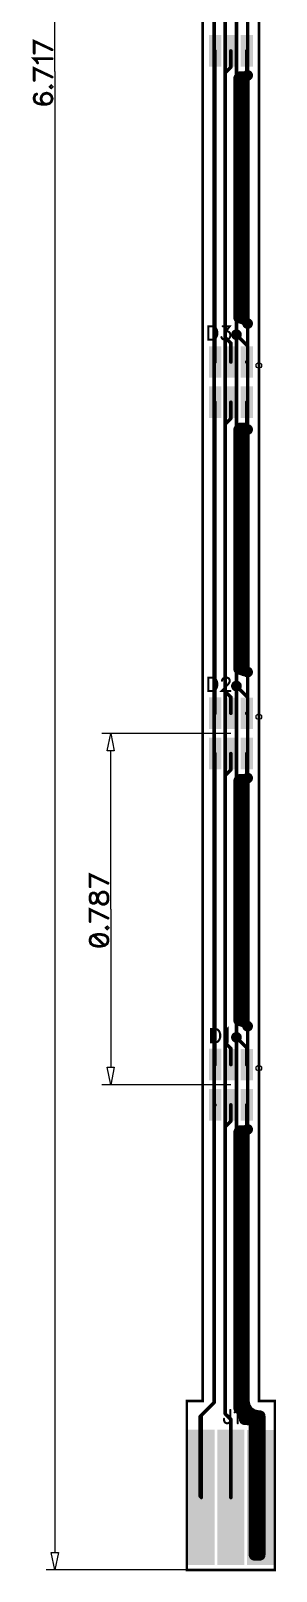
# Model space of a CAD drawing. Extents: x -0.35 to 0.35, y 0 to 6.85.
# Drawn here: x -0.349 to 0.2, y -0.003 to 3.45 of the extents above; entities that cross this region are included whole.
import ezdxf

# ---------------------------------------------------------------- set-up
doc = ezdxf.new("R2010")
doc.units = 0
for name, color, linetype in [('Board_Outline', 13, 'CONTINUOUS'), ('Bottom', 6, 'CONTINUOUS'), ('Bottom_Mask', 10, 'CONTINUOUS'), ('Bottom_Paste', 9, 'CONTINUOUS'), ('Drill_Bottom', 8, 'CONTINUOUS'), ('Drill_Top', 7, 'CONTINUOUS'), ('Top', 5, 'CONTINUOUS'), ('Top_Dimension', 14, 'CONTINUOUS'), ('Top_Mask', 3, 'CONTINUOUS'), ('Top_Paste', 4, 'CONTINUOUS'), ('Top_Silk', 2, 'CONTINUOUS')]:
    doc.layers.add(name, color=color, linetype=linetype)

msp = doc.modelspace()

# ---------------------------------------------------------------- linework, layer by layer
at = {"layer": 'Board_Outline', "linetype": 'CONTINUOUS', "const_width": 0.0055}
msp.add_lwpolyline([(0, 0), (0, 0.3787), (0.0354, 0.3787), (0.0354, 6.7173), (0.1614, 6.7173), (0.1614, 0.3787), (0.1969, 0.3787), (0.1969, 0), (0, 0)], dxfattribs=at)
at = {"layer": 'Bottom', "linetype": 'CONTINUOUS', "const_width": 0.008}
for points in [[(0.0609, 6.6931), (0.0609, 0.375)], [(0.0859, 0.35), (0.0859, 6.6806)], [(0.1359, 3.3497), (0.1359, 3.5872)], [(0.1109, 2.7685), (0.1109, 3.5559)], [(0.1359, 2.556), (0.1359, 2.7935)], [(0.1109, 1.9811), (0.1109, 2.7685)], [(0.1359, 1.7748), (0.1359, 2.0123)], [(0.1109, 1.1937), (0.1109, 1.9811)], [(0.1359, 0.9874), (0.1359, 1.2187)], [(0.1109, 1.1937), (0.1109, 0.3937)], [(0.1109, 0.3937), (0.1645, 0.3402)], [(0.0609, 0.375), (0.0297, 0.3437)], [(0.0297, 0.3437), (0.0297, 0.1655)], [(0.0984, 0.3375), (0.0859, 0.35)], [(0.0984, 0.1623), (0.0984, 0.3375)], [(0.1645, 0.3402), (0.1645, 0.1625)], [(0.0297, 0.1655), (0.0324, 0.1628)]]:
    msp.add_lwpolyline(points, dxfattribs=at)
at = {"layer": 'Bottom', "linetype": 'CONTINUOUS'}
for points, const_width in [([(0.1299, 3.3497, 1), (0.1419, 3.3497, 1), (0.1299, 3.3497, 1)], 0.012), ([(0.1339, 3.3497, 1), (0.1379, 3.3497, 1), (0.1339, 3.3497, 1)], 0.004), ([(0.1299, 2.7935, 1), (0.1419, 2.7935, 1), (0.1299, 2.7935, 1)], 0.012), ([(0.1339, 2.7935, 1), (0.1379, 2.7935, 1), (0.1339, 2.7935, 1)], 0.004), ([(0.1049, 2.7685, 1), (0.1169, 2.7685, 1), (0.1049, 2.7685, 1)], 0.012), ([(0.1089, 2.7685, 1), (0.1129, 2.7685, 1), (0.1089, 2.7685, 1)], 0.004), ([(0.1089, 2.7685, 1), (0.1129, 2.7685, 1), (0.1089, 2.7685, 1)], 0.004), ([(0.1299, 2.556, 1), (0.1419, 2.556, 1), (0.1299, 2.556, 1)], 0.012), ([(0.1339, 2.556, 1), (0.1379, 2.556, 1), (0.1339, 2.556, 1)], 0.004), ([(0.1299, 2.0123, 1), (0.1419, 2.0123, 1), (0.1299, 2.0123, 1)], 0.012), ([(0.1339, 2.0123, 1), (0.1379, 2.0123, 1), (0.1339, 2.0123, 1)], 0.004), ([(0.1049, 1.9811, 1), (0.1169, 1.9811, 1), (0.1049, 1.9811, 1)], 0.012), ([(0.1089, 1.9811, 1), (0.1129, 1.9811, 1), (0.1089, 1.9811, 1)], 0.004), ([(0.1089, 1.9811, 1), (0.1129, 1.9811, 1), (0.1089, 1.9811, 1)], 0.004), ([(0.1299, 1.7748, 1), (0.1419, 1.7748, 1), (0.1299, 1.7748, 1)], 0.012), ([(0.1339, 1.7748, 1), (0.1379, 1.7748, 1), (0.1339, 1.7748, 1)], 0.004), ([(0.1299, 1.2187, 1), (0.1419, 1.2187, 1), (0.1299, 1.2187, 1)], 0.012), ([(0.1339, 1.2187, 1), (0.1379, 1.2187, 1), (0.1339, 1.2187, 1)], 0.004), ([(0.1049, 1.1937, 1), (0.1169, 1.1937, 1), (0.1049, 1.1937, 1)], 0.012), ([(0.1049, 1.1937, 1), (0.1169, 1.1937, 1), (0.1049, 1.1937, 1)], 0.012), ([(0.1089, 1.1937, 1), (0.1129, 1.1937, 1), (0.1089, 1.1937, 1)], 0.004), ([(0.1089, 1.1937, 1), (0.1129, 1.1937, 1), (0.1089, 1.1937, 1)], 0.004), ([(0.1299, 0.9874, 1), (0.1419, 0.9874, 1), (0.1299, 0.9874, 1)], 0.012), ([(0.1339, 0.9874, 1), (0.1379, 0.9874, 1), (0.1339, 0.9874, 1)], 0.004), ([(0.1089, 0.3937, 1), (0.1129, 0.3937, 1), (0.1089, 0.3937, 1)], 0.004), ([(0.1089, 0.3937, 1), (0.1129, 0.3937, 1), (0.1089, 0.3937, 1)], 0.004), ([(0.0277, 0.3437, 1), (0.0317, 0.3437, 1), (0.0277, 0.3437, 1)], 0.004), ([(0.0277, 0.3437, 1), (0.0317, 0.3437, 1), (0.0277, 0.3437, 1)], 0.004), ([(0.0589, 0.375, 1), (0.0629, 0.375, 1), (0.0589, 0.375, 1)], 0.004), ([(0.0589, 0.375, 1), (0.0629, 0.375, 1), (0.0589, 0.375, 1)], 0.004), ([(0.0839, 0.35, 1), (0.0879, 0.35, 1), (0.0839, 0.35, 1)], 0.004), ([(0.0839, 0.35, 1), (0.0879, 0.35, 1), (0.0839, 0.35, 1)], 0.004), ([(0.0964, 0.3375, 1), (0.1004, 0.3375, 1), (0.0964, 0.3375, 1)], 0.004), ([(0.0964, 0.3375, 1), (0.1004, 0.3375, 1), (0.0964, 0.3375, 1)], 0.004), ([(0.1625, 0.3402, 1), (0.1665, 0.3402, 1), (0.1625, 0.3402, 1)], 0.004), ([(0.1625, 0.3402, 1), (0.1665, 0.3402, 1), (0.1625, 0.3402, 1)], 0.004), ([(0.0277, 0.1655, 1), (0.0317, 0.1655, 1), (0.0277, 0.1655, 1)], 0.004), ([(0.0277, 0.1655, 1), (0.0317, 0.1655, 1), (0.0277, 0.1655, 1)], 0.004), ([(0.0304, 0.1628, 1), (0.0344, 0.1628, 1), (0.0304, 0.1628, 1)], 0.004), ([(0.0964, 0.1623, 1), (0.1004, 0.1623, 1), (0.0964, 0.1623, 1)], 0.004), ([(0.1625, 0.1625, 1), (0.1665, 0.1625, 1), (0.1625, 0.1625, 1)], 0.004)]:
    msp.add_lwpolyline(points, format="xyb", dxfattribs=dict(at, const_width=const_width))
at = {"layer": 'Bottom'}
for points in [[(0.0064, 0.3103), (0.0584, 0.3103), (0.0064, 0.0153), (0.0584, 0.0153)], [(0.0724, 0.3098), (0.1244, 0.3098), (0.0724, 0.0148), (0.1244, 0.0148)], [(0.1385, 0.31), (0.1905, 0.31), (0.1385, 0.015), (0.1905, 0.015)]]:
    msp.add_solid(points, dxfattribs=at)
at = {"layer": 'Bottom_Mask'}
for points in [[(0.0024, 0.3142), (0.0623, 0.3142), (0.0024, 0.0113), (0.0623, 0.0113)], [(0.0685, 0.3137), (0.1284, 0.3137), (0.0685, 0.0108), (0.1284, 0.0108)], [(0.1345, 0.314), (0.1944, 0.314), (0.1345, 0.0111), (0.1944, 0.0111)]]:
    msp.add_solid(points, dxfattribs=at)
at = {"layer": 'Bottom_Paste'}
for points in [[(0.0103, 0.3063), (0.0544, 0.3063), (0.0103, 0.0192), (0.0544, 0.0192)], [(0.0764, 0.3058), (0.1205, 0.3058), (0.0764, 0.0187), (0.1205, 0.0187)], [(0.1424, 0.3061), (0.1865, 0.3061), (0.1424, 0.019), (0.1865, 0.019)]]:
    msp.add_solid(points, dxfattribs=at)
at = {"layer": 'Drill_Bottom'}
for centre in [(0.1359, 3.3497), (0.1359, 2.7935), (0.1109, 2.7685), (0.1359, 2.556), (0.1359, 2.0123), (0.1109, 1.9811), (0.1359, 1.7748), (0.1359, 1.2187), (0.1109, 1.1937), (0.1109, 1.1937), (0.1359, 0.9874)]:
    msp.add_circle(centre, 0.008, dxfattribs=at)
at = {"layer": 'Drill_Top'}
for centre in [(0.1359, 3.3497), (0.1359, 2.7935), (0.1109, 2.7685), (0.1359, 2.556), (0.1359, 2.0123), (0.1109, 1.9811), (0.1359, 1.7748), (0.1359, 1.2187), (0.1109, 1.1937), (0.1109, 1.1937), (0.1359, 0.9874)]:
    msp.add_circle(centre, 0.008, dxfattribs=at)
at = {"layer": 'Top', "linetype": 'CONTINUOUS'}
for points, const_width in [([(0.063, 2.7073), (0.063, 3.4045)], 0.008), ([(0.0984, 3.3684), (0.0984, 3.4045)], 0.008), ([(0.1339, 3.4045), (0.1339, 3.3497)], 0.008), ([(0.0859, 3.3559), (0.0984, 3.3684)], 0.008), ([(0.0859, 2.7622), (0.0859, 3.3559)], 0.008), ([(0.1196, 3.3465), (0.1164, 3.3433)], 0.025), ([(0.1164, 3.3433), (0.1164, 2.8066)], 0.025), ([(0.1279, 3.3465), (0.1196, 3.3465)], 0.025), ([(0.1279, 2.803), (0.1279, 3.3465)], 0.025), ([(0.1339, 3.3497), (0.1359, 3.3497)], 0.008), ([(0.1164, 2.8066), (0.1228, 2.8051)], 0.025), ([(0.1228, 2.8051), (0.1279, 2.803)], 0.025), ([(0.1359, 2.8122), (0.1297, 2.8122)], 0.008), ([(0.1359, 2.7935), (0.1359, 2.8122)], 0.008), ([(0.0984, 2.7497), (0.0859, 2.7622)], 0.008), ([(0.1109, 2.7685), (0.1359, 2.7435)], 0.008), ([(0.0984, 2.7073), (0.0984, 2.7497)], 0.008), ([(0.1359, 2.7435), (0.1359, 2.7094)], 0.008), ([(0.1359, 2.7094), (0.1339, 2.7073)], 0.008), ([(0.063, 1.9199), (0.063, 2.6171)], 0.008), ([(0.0984, 2.581), (0.0984, 2.6171)], 0.008), ([(0.1339, 2.6171), (0.1339, 2.5581)], 0.008), ([(0.0859, 2.5685), (0.0984, 2.581)], 0.008), ([(0.0859, 1.9686), (0.0859, 2.5685)], 0.008), ([(0.1197, 2.5591), (0.1164, 2.5559)], 0.025), ([(0.1164, 2.5559), (0.1164, 2.0192)], 0.025), ([(0.1279, 2.5591), (0.1197, 2.5591)], 0.025), ([(0.1279, 2.0156), (0.1279, 2.5591)], 0.025), ([(0.1339, 2.5581), (0.1359, 2.556)], 0.008), ([(0.1164, 2.0192), (0.1228, 2.0177)], 0.025), ([(0.1228, 2.0177), (0.1279, 2.0156)], 0.025), ([(0.1359, 2.0123), (0.1359, 1.9998)], 0.008), ([(0.0984, 1.9561), (0.0859, 1.9686)], 0.008), ([(0.1109, 1.9811), (0.1359, 1.9561)], 0.008), ([(0.0984, 1.9199), (0.0984, 1.9561)], 0.008), ([(0.1359, 1.9561), (0.1359, 1.922)], 0.008), ([(0.1359, 1.922), (0.1339, 1.9199)], 0.008), ([(0.063, 1.8297), (0.063, 1.1325)], 0.008), ([(0.0984, 1.7936), (0.0984, 1.8297)], 0.008), ([(0.1339, 1.8297), (0.1339, 1.7728)], 0.008), ([(0.0859, 1.7811), (0.0984, 1.7936)], 0.008), ([(0.0859, 1.1812), (0.0859, 1.7811)], 0.008), ([(0.1197, 1.7717), (0.1164, 1.7685)], 0.025), ([(0.1164, 1.7685), (0.1164, 1.2317)], 0.025), ([(0.1279, 1.7717), (0.1197, 1.7717)], 0.025), ([(0.1279, 1.2282), (0.1279, 1.7717)], 0.025), ([(0.1339, 1.7728), (0.1359, 1.7748)], 0.008), ([(0.1164, 1.2317), (0.1228, 1.2303)], 0.025), ([(0.1164, 1.2317), (0.1228, 1.2303)], 0.025), ([(0.1359, 1.2187), (0.1359, 1.2499)], 0.008), ([(0.1228, 1.2303), (0.1279, 1.2282)], 0.025), ([(0.1228, 1.2303), (0.1279, 1.2282)], 0.025), ([(0.0984, 1.1687), (0.0859, 1.1812)], 0.008), ([(0.1339, 1.1707), (0.1109, 1.1937)], 0.008), ([(0.1339, 1.1325), (0.1339, 1.1707)], 0.008), ([(0.0984, 1.1325), (0.0984, 1.1687)], 0.008), ([(0.0609, 1.0402), (0.063, 1.0423)], 0.008), ([(0.0609, 0.375), (0.0609, 1.0402)], 0.008), ([(0.0984, 1.0062), (0.0984, 1.0423)], 0.008), ([(0.1339, 1.0423), (0.1339, 0.9854)], 0.008), ([(0.0859, 0.9937), (0.0984, 1.0062)], 0.008), ([(0.0859, 0.35), (0.0859, 0.9937)], 0.008), ([(0.1197, 0.9843), (0.1164, 0.9811)], 0.025), ([(0.1164, 0.9811), (0.1164, 0.3627)], 0.025), ([(0.1279, 0.9843), (0.1197, 0.9843)], 0.025), ([(0.1279, 0.3783), (0.1279, 0.9843)], 0.025), ([(0.1339, 0.9854), (0.1359, 0.9874)], 0.008), ([(0.1298, 0.3683), (0.1279, 0.3783)], 0.025), ([(0.1307, 0.3655), (0.1298, 0.3683)], 0.025), ([(0.0324, 0.3464), (0.0609, 0.375)], 0.008), ([(0.0324, 0.1625), (0.0324, 0.3464)], 0.008), ([(0.0984, 0.3375), (0.0859, 0.35)], 0.008), ([(0.1164, 0.3627), (0.1216, 0.3573)], 0.025), ([(0.1189, 0.3672), (0.1275, 0.3672)], 0.025), ([(0.1216, 0.3573), (0.1244, 0.3534)], 0.025), ([(0.1244, 0.3534), (0.1266, 0.3492)], 0.025), ([(0.1266, 0.3492), (0.1281, 0.3446)], 0.025), ([(0.1281, 0.3446), (0.1288, 0.3399)], 0.025), ([(0.1288, 0.3399), (0.1289, 0.3375)], 0.025), ([(0.1289, 0.3375), (0.1378, 0.3368)], 0.025), ([(0.1362, 0.357), (0.1307, 0.3655)], 0.025), ([(0.131, 0.3423), (0.1608, 0.3423)], 0.025), ([(0.1381, 0.3547), (0.1362, 0.357)], 0.025), ([(0.1378, 0.3368), (0.1509, 0.3368)], 0.025), ([(0.1464, 0.3489), (0.1381, 0.3547)], 0.025), ([(0.1645, 0.3277), (0.1359, 0.3562)], 0.008), ([(0.1491, 0.3476), (0.1464, 0.3489)], 0.025), ([(0.1595, 0.3454), (0.1491, 0.3476)], 0.025), ([(0.1509, 0.3368), (0.1509, 0.0335)], 0.025), ([(0.1634, 0.3452), (0.1595, 0.3454)], 0.025), ([(0.1634, 0.0335), (0.1634, 0.3452)], 0.025), ([(0.0984, 0.1628), (0.0984, 0.3375)], 0.008), ([(0.1645, 0.1625), (0.1645, 0.3277)], 0.008), ([(0.1509, 0.0335), (0.1634, 0.0335)], 0.025)]:
    msp.add_lwpolyline(points, dxfattribs=dict(at, const_width=const_width))
for points, const_width in [([(0.061, 3.4045, 1), (0.065, 3.4045, 1), (0.061, 3.4045, 1)], 0.004), ([(0.0964, 3.4045, 1), (0.1004, 3.4045, 1), (0.0964, 3.4045, 1)], 0.004), ([(0.1319, 3.4045, 1), (0.1359, 3.4045, 1), (0.1319, 3.4045, 1)], 0.004), ([(0.0839, 3.3559, 1), (0.0879, 3.3559, 1), (0.0839, 3.3559, 1)], 0.004), ([(0.0839, 3.3559, 1), (0.0879, 3.3559, 1), (0.0839, 3.3559, 1)], 0.004), ([(0.0964, 3.3684, 1), (0.1004, 3.3684, 1), (0.0964, 3.3684, 1)], 0.004), ([(0.0964, 3.3684, 1), (0.1004, 3.3684, 1), (0.0964, 3.3684, 1)], 0.004), ([(0.1102, 3.3433, 1), (0.1227, 3.3433, 1), (0.1102, 3.3433, 1)], 0.0125), ([(0.1102, 3.3433, 1), (0.1227, 3.3433, 1), (0.1102, 3.3433, 1)], 0.0125), ([(0.1133, 3.3465, 1), (0.1258, 3.3465, 1), (0.1133, 3.3465, 1)], 0.0125), ([(0.1133, 3.3465, 1), (0.1258, 3.3465, 1), (0.1133, 3.3465, 1)], 0.0125), ([(0.1217, 3.3465, 1), (0.1342, 3.3465, 1), (0.1217, 3.3465, 1)], 0.0125), ([(0.1217, 3.3465, 1), (0.1342, 3.3465, 1), (0.1217, 3.3465, 1)], 0.0125), ([(0.1299, 3.3497, 1), (0.1419, 3.3497, 1), (0.1299, 3.3497, 1)], 0.012), ([(0.1319, 3.3497, 1), (0.1359, 3.3497, 1), (0.1319, 3.3497, 1)], 0.004), ([(0.1319, 3.3497, 1), (0.1359, 3.3497, 1), (0.1319, 3.3497, 1)], 0.004), ([(0.1339, 3.3497, 1), (0.1379, 3.3497, 1), (0.1339, 3.3497, 1)], 0.004), ([(0.1102, 2.8066, 1), (0.1227, 2.8066, 1), (0.1102, 2.8066, 1)], 0.0125), ([(0.1102, 2.8066, 1), (0.1227, 2.8066, 1), (0.1102, 2.8066, 1)], 0.0125), ([(0.1166, 2.8051, 1), (0.1291, 2.8051, 1), (0.1166, 2.8051, 1)], 0.0125), ([(0.1166, 2.8051, 1), (0.1291, 2.8051, 1), (0.1166, 2.8051, 1)], 0.0125), ([(0.1217, 2.803, 1), (0.1342, 2.803, 1), (0.1217, 2.803, 1)], 0.0125), ([(0.1217, 2.803, 1), (0.1342, 2.803, 1), (0.1217, 2.803, 1)], 0.0125), ([(0.1299, 2.7935, 1), (0.1419, 2.7935, 1), (0.1299, 2.7935, 1)], 0.012), ([(0.1277, 2.8122, 1), (0.1317, 2.8122, 1), (0.1277, 2.8122, 1)], 0.004), ([(0.1339, 2.8122, 1), (0.1379, 2.8122, 1), (0.1339, 2.8122, 1)], 0.004), ([(0.1339, 2.8122, 1), (0.1379, 2.8122, 1), (0.1339, 2.8122, 1)], 0.004), ([(0.1339, 2.7935, 1), (0.1379, 2.7935, 1), (0.1339, 2.7935, 1)], 0.004), ([(0.0839, 2.7622, 1), (0.0879, 2.7622, 1), (0.0839, 2.7622, 1)], 0.004), ([(0.0839, 2.7622, 1), (0.0879, 2.7622, 1), (0.0839, 2.7622, 1)], 0.004), ([(0.1049, 2.7685, 1), (0.1169, 2.7685, 1), (0.1049, 2.7685, 1)], 0.012), ([(0.1089, 2.7685, 1), (0.1129, 2.7685, 1), (0.1089, 2.7685, 1)], 0.004), ([(0.0964, 2.7497, 1), (0.1004, 2.7497, 1), (0.0964, 2.7497, 1)], 0.004), ([(0.0964, 2.7497, 1), (0.1004, 2.7497, 1), (0.0964, 2.7497, 1)], 0.004), ([(0.1339, 2.7435, 1), (0.1379, 2.7435, 1), (0.1339, 2.7435, 1)], 0.004), ([(0.1339, 2.7435, 1), (0.1379, 2.7435, 1), (0.1339, 2.7435, 1)], 0.004), ([(0.061, 2.7073, 1), (0.065, 2.7073, 1), (0.061, 2.7073, 1)], 0.004), ([(0.0964, 2.7073, 1), (0.1004, 2.7073, 1), (0.0964, 2.7073, 1)], 0.004), ([(0.1319, 2.7073, 1), (0.1359, 2.7073, 1), (0.1319, 2.7073, 1)], 0.004), ([(0.1339, 2.7094, 1), (0.1379, 2.7094, 1), (0.1339, 2.7094, 1)], 0.004), ([(0.1339, 2.7094, 1), (0.1379, 2.7094, 1), (0.1339, 2.7094, 1)], 0.004), ([(0.061, 2.6171, 1), (0.065, 2.6171, 1), (0.061, 2.6171, 1)], 0.004), ([(0.0964, 2.6171, 1), (0.1004, 2.6171, 1), (0.0964, 2.6171, 1)], 0.004), ([(0.1319, 2.6171, 1), (0.1359, 2.6171, 1), (0.1319, 2.6171, 1)], 0.004), ([(0.0839, 2.5685, 1), (0.0879, 2.5685, 1), (0.0839, 2.5685, 1)], 0.004), ([(0.0839, 2.5685, 1), (0.0879, 2.5685, 1), (0.0839, 2.5685, 1)], 0.004), ([(0.0964, 2.581, 1), (0.1004, 2.581, 1), (0.0964, 2.581, 1)], 0.004), ([(0.0964, 2.581, 1), (0.1004, 2.581, 1), (0.0964, 2.581, 1)], 0.004), ([(0.1102, 2.5559, 1), (0.1227, 2.5559, 1), (0.1102, 2.5559, 1)], 0.0125), ([(0.1102, 2.5559, 1), (0.1227, 2.5559, 1), (0.1102, 2.5559, 1)], 0.0125), ([(0.1134, 2.5591, 1), (0.1259, 2.5591, 1), (0.1134, 2.5591, 1)], 0.0125), ([(0.1134, 2.5591, 1), (0.1259, 2.5591, 1), (0.1134, 2.5591, 1)], 0.0125), ([(0.1217, 2.5591, 1), (0.1342, 2.5591, 1), (0.1217, 2.5591, 1)], 0.0125), ([(0.1217, 2.5591, 1), (0.1342, 2.5591, 1), (0.1217, 2.5591, 1)], 0.0125), ([(0.1299, 2.556, 1), (0.1419, 2.556, 1), (0.1299, 2.556, 1)], 0.012), ([(0.1319, 2.5581, 1), (0.1359, 2.5581, 1), (0.1319, 2.5581, 1)], 0.004), ([(0.1319, 2.5581, 1), (0.1359, 2.5581, 1), (0.1319, 2.5581, 1)], 0.004), ([(0.1339, 2.556, 1), (0.1379, 2.556, 1), (0.1339, 2.556, 1)], 0.004), ([(0.1102, 2.0192, 1), (0.1227, 2.0192, 1), (0.1102, 2.0192, 1)], 0.0125), ([(0.1102, 2.0192, 1), (0.1227, 2.0192, 1), (0.1102, 2.0192, 1)], 0.0125), ([(0.1166, 2.0177, 1), (0.1291, 2.0177, 1), (0.1166, 2.0177, 1)], 0.0125), ([(0.1166, 2.0177, 1), (0.1291, 2.0177, 1), (0.1166, 2.0177, 1)], 0.0125), ([(0.1217, 2.0156, 1), (0.1342, 2.0156, 1), (0.1217, 2.0156, 1)], 0.0125), ([(0.1217, 2.0156, 1), (0.1342, 2.0156, 1), (0.1217, 2.0156, 1)], 0.0125), ([(0.1299, 2.0123, 1), (0.1419, 2.0123, 1), (0.1299, 2.0123, 1)], 0.012), ([(0.1339, 2.0123, 1), (0.1379, 2.0123, 1), (0.1339, 2.0123, 1)], 0.004), ([(0.1339, 1.9998, 1), (0.1379, 1.9998, 1), (0.1339, 1.9998, 1)], 0.004), ([(0.0839, 1.9686, 1), (0.0879, 1.9686, 1), (0.0839, 1.9686, 1)], 0.004), ([(0.0839, 1.9686, 1), (0.0879, 1.9686, 1), (0.0839, 1.9686, 1)], 0.004), ([(0.1049, 1.9811, 1), (0.1169, 1.9811, 1), (0.1049, 1.9811, 1)], 0.012), ([(0.1089, 1.9811, 1), (0.1129, 1.9811, 1), (0.1089, 1.9811, 1)], 0.004), ([(0.0964, 1.9561, 1), (0.1004, 1.9561, 1), (0.0964, 1.9561, 1)], 0.004), ([(0.0964, 1.9561, 1), (0.1004, 1.9561, 1), (0.0964, 1.9561, 1)], 0.004), ([(0.1339, 1.9561, 1), (0.1379, 1.9561, 1), (0.1339, 1.9561, 1)], 0.004), ([(0.1339, 1.9561, 1), (0.1379, 1.9561, 1), (0.1339, 1.9561, 1)], 0.004), ([(0.061, 1.9199, 1), (0.065, 1.9199, 1), (0.061, 1.9199, 1)], 0.004), ([(0.0964, 1.9199, 1), (0.1004, 1.9199, 1), (0.0964, 1.9199, 1)], 0.004), ([(0.1319, 1.9199, 1), (0.1359, 1.9199, 1), (0.1319, 1.9199, 1)], 0.004), ([(0.1339, 1.922, 1), (0.1379, 1.922, 1), (0.1339, 1.922, 1)], 0.004), ([(0.1339, 1.922, 1), (0.1379, 1.922, 1), (0.1339, 1.922, 1)], 0.004), ([(0.061, 1.8297, 1), (0.065, 1.8297, 1), (0.061, 1.8297, 1)], 0.004), ([(0.0964, 1.8297, 1), (0.1004, 1.8297, 1), (0.0964, 1.8297, 1)], 0.004), ([(0.1319, 1.8297, 1), (0.1359, 1.8297, 1), (0.1319, 1.8297, 1)], 0.004), ([(0.0964, 1.7936, 1), (0.1004, 1.7936, 1), (0.0964, 1.7936, 1)], 0.004), ([(0.0964, 1.7936, 1), (0.1004, 1.7936, 1), (0.0964, 1.7936, 1)], 0.004), ([(0.0839, 1.7811, 1), (0.0879, 1.7811, 1), (0.0839, 1.7811, 1)], 0.004), ([(0.0839, 1.7811, 1), (0.0879, 1.7811, 1), (0.0839, 1.7811, 1)], 0.004), ([(0.1102, 1.7685, 1), (0.1227, 1.7685, 1), (0.1102, 1.7685, 1)], 0.0125), ([(0.1102, 1.7685, 1), (0.1227, 1.7685, 1), (0.1102, 1.7685, 1)], 0.0125), ([(0.1134, 1.7717, 1), (0.1259, 1.7717, 1), (0.1134, 1.7717, 1)], 0.0125), ([(0.1134, 1.7717, 1), (0.1259, 1.7717, 1), (0.1134, 1.7717, 1)], 0.0125), ([(0.1217, 1.7717, 1), (0.1342, 1.7717, 1), (0.1217, 1.7717, 1)], 0.0125), ([(0.1217, 1.7717, 1), (0.1342, 1.7717, 1), (0.1217, 1.7717, 1)], 0.0125), ([(0.1299, 1.7748, 1), (0.1419, 1.7748, 1), (0.1299, 1.7748, 1)], 0.012), ([(0.1319, 1.7728, 1), (0.1359, 1.7728, 1), (0.1319, 1.7728, 1)], 0.004), ([(0.1319, 1.7728, 1), (0.1359, 1.7728, 1), (0.1319, 1.7728, 1)], 0.004), ([(0.1339, 1.7748, 1), (0.1379, 1.7748, 1), (0.1339, 1.7748, 1)], 0.004), ([(0.1102, 1.2317, 1), (0.1227, 1.2317, 1), (0.1102, 1.2317, 1)], 0.0125), ([(0.1102, 1.2317, 1), (0.1227, 1.2317, 1), (0.1102, 1.2317, 1)], 0.0125), ([(0.1102, 1.2317, 1), (0.1227, 1.2317, 1), (0.1102, 1.2317, 1)], 0.0125), ([(0.1339, 1.2499, 1), (0.1379, 1.2499, 1), (0.1339, 1.2499, 1)], 0.004), ([(0.1166, 1.2303, 1), (0.1291, 1.2303, 1), (0.1166, 1.2303, 1)], 0.0125), ([(0.1166, 1.2303, 1), (0.1291, 1.2303, 1), (0.1166, 1.2303, 1)], 0.0125), ([(0.1166, 1.2303, 1), (0.1291, 1.2303, 1), (0.1166, 1.2303, 1)], 0.0125), ([(0.1166, 1.2303, 1), (0.1291, 1.2303, 1), (0.1166, 1.2303, 1)], 0.0125), ([(0.1217, 1.2282, 1), (0.1342, 1.2282, 1), (0.1217, 1.2282, 1)], 0.0125), ([(0.1217, 1.2282, 1), (0.1342, 1.2282, 1), (0.1217, 1.2282, 1)], 0.0125), ([(0.1217, 1.2282, 1), (0.1342, 1.2282, 1), (0.1217, 1.2282, 1)], 0.0125), ([(0.1299, 1.2187, 1), (0.1419, 1.2187, 1), (0.1299, 1.2187, 1)], 0.012), ([(0.1339, 1.2187, 1), (0.1379, 1.2187, 1), (0.1339, 1.2187, 1)], 0.004), ([(0.0839, 1.1812, 1), (0.0879, 1.1812, 1), (0.0839, 1.1812, 1)], 0.004), ([(0.0839, 1.1812, 1), (0.0879, 1.1812, 1), (0.0839, 1.1812, 1)], 0.004), ([(0.1049, 1.1937, 1), (0.1169, 1.1937, 1), (0.1049, 1.1937, 1)], 0.012), ([(0.1049, 1.1937, 1), (0.1169, 1.1937, 1), (0.1049, 1.1937, 1)], 0.012), ([(0.1089, 1.1937, 1), (0.1129, 1.1937, 1), (0.1089, 1.1937, 1)], 0.004), ([(0.1319, 1.1707, 1), (0.1359, 1.1707, 1), (0.1319, 1.1707, 1)], 0.004), ([(0.1319, 1.1707, 1), (0.1359, 1.1707, 1), (0.1319, 1.1707, 1)], 0.004), ([(0.0964, 1.1687, 1), (0.1004, 1.1687, 1), (0.0964, 1.1687, 1)], 0.004), ([(0.0964, 1.1687, 1), (0.1004, 1.1687, 1), (0.0964, 1.1687, 1)], 0.004), ([(0.061, 1.1325, 1), (0.065, 1.1325, 1), (0.061, 1.1325, 1)], 0.004), ([(0.0964, 1.1325, 1), (0.1004, 1.1325, 1), (0.0964, 1.1325, 1)], 0.004), ([(0.1319, 1.1325, 1), (0.1359, 1.1325, 1), (0.1319, 1.1325, 1)], 0.004), ([(0.0589, 1.0402, 1), (0.0629, 1.0402, 1), (0.0589, 1.0402, 1)], 0.004), ([(0.0589, 1.0402, 1), (0.0629, 1.0402, 1), (0.0589, 1.0402, 1)], 0.004), ([(0.061, 1.0423, 1), (0.065, 1.0423, 1), (0.061, 1.0423, 1)], 0.004), ([(0.0964, 1.0423, 1), (0.1004, 1.0423, 1), (0.0964, 1.0423, 1)], 0.004), ([(0.1319, 1.0423, 1), (0.1359, 1.0423, 1), (0.1319, 1.0423, 1)], 0.004), ([(0.0964, 1.0062, 1), (0.1004, 1.0062, 1), (0.0964, 1.0062, 1)], 0.004), ([(0.0964, 1.0062, 1), (0.1004, 1.0062, 1), (0.0964, 1.0062, 1)], 0.004), ([(0.0839, 0.9937, 1), (0.0879, 0.9937, 1), (0.0839, 0.9937, 1)], 0.004), ([(0.0839, 0.9937, 1), (0.0879, 0.9937, 1), (0.0839, 0.9937, 1)], 0.004), ([(0.1102, 0.9811, 1), (0.1227, 0.9811, 1), (0.1102, 0.9811, 1)], 0.0125), ([(0.1102, 0.9811, 1), (0.1227, 0.9811, 1), (0.1102, 0.9811, 1)], 0.0125), ([(0.1134, 0.9843, 1), (0.1259, 0.9843, 1), (0.1134, 0.9843, 1)], 0.0125), ([(0.1134, 0.9843, 1), (0.1259, 0.9843, 1), (0.1134, 0.9843, 1)], 0.0125), ([(0.1217, 0.9843, 1), (0.1342, 0.9843, 1), (0.1217, 0.9843, 1)], 0.0125), ([(0.1217, 0.9843, 1), (0.1342, 0.9843, 1), (0.1217, 0.9843, 1)], 0.0125), ([(0.1299, 0.9874, 1), (0.1419, 0.9874, 1), (0.1299, 0.9874, 1)], 0.012), ([(0.1319, 0.9854, 1), (0.1359, 0.9854, 1), (0.1319, 0.9854, 1)], 0.004), ([(0.1319, 0.9854, 1), (0.1359, 0.9854, 1), (0.1319, 0.9854, 1)], 0.004), ([(0.1339, 0.9874, 1), (0.1379, 0.9874, 1), (0.1339, 0.9874, 1)], 0.004), ([(0.1217, 0.3783, 1), (0.1342, 0.3783, 1), (0.1217, 0.3783, 1)], 0.0125), ([(0.1217, 0.3783, 1), (0.1342, 0.3783, 1), (0.1217, 0.3783, 1)], 0.0125), ([(0.1235, 0.3683, 1), (0.136, 0.3683, 1), (0.1235, 0.3683, 1)], 0.0125), ([(0.1235, 0.3683, 1), (0.136, 0.3683, 1), (0.1235, 0.3683, 1)], 0.0125), ([(0.0304, 0.3464, 1), (0.0344, 0.3464, 1), (0.0304, 0.3464, 1)], 0.004), ([(0.0304, 0.3464, 1), (0.0344, 0.3464, 1), (0.0304, 0.3464, 1)], 0.004), ([(0.0589, 0.375, 1), (0.0629, 0.375, 1), (0.0589, 0.375, 1)], 0.004), ([(0.0589, 0.375, 1), (0.0629, 0.375, 1), (0.0589, 0.375, 1)], 0.004), ([(0.0839, 0.35, 1), (0.0879, 0.35, 1), (0.0839, 0.35, 1)], 0.004), ([(0.0839, 0.35, 1), (0.0879, 0.35, 1), (0.0839, 0.35, 1)], 0.004), ([(0.1102, 0.3627, 1), (0.1227, 0.3627, 1), (0.1102, 0.3627, 1)], 0.0125), ([(0.1102, 0.3627, 1), (0.1227, 0.3627, 1), (0.1102, 0.3627, 1)], 0.0125), ([(0.1154, 0.3573, 1), (0.1279, 0.3573, 1), (0.1154, 0.3573, 1)], 0.0125), ([(0.1154, 0.3573, 1), (0.1279, 0.3573, 1), (0.1154, 0.3573, 1)], 0.0125), ([(0.1182, 0.3534, 1), (0.1307, 0.3534, 1), (0.1182, 0.3534, 1)], 0.0125), ([(0.1182, 0.3534, 1), (0.1307, 0.3534, 1), (0.1182, 0.3534, 1)], 0.0125), ([(0.1203, 0.3492, 1), (0.1328, 0.3492, 1), (0.1203, 0.3492, 1)], 0.0125), ([(0.1203, 0.3492, 1), (0.1328, 0.3492, 1), (0.1203, 0.3492, 1)], 0.0125), ([(0.1218, 0.3446, 1), (0.1343, 0.3446, 1), (0.1218, 0.3446, 1)], 0.0125), ([(0.1218, 0.3446, 1), (0.1343, 0.3446, 1), (0.1218, 0.3446, 1)], 0.0125), ([(0.1226, 0.3399, 1), (0.1351, 0.3399, 1), (0.1226, 0.3399, 1)], 0.0125), ([(0.1226, 0.3399, 1), (0.1351, 0.3399, 1), (0.1226, 0.3399, 1)], 0.0125), ([(0.1227, 0.3375, 1), (0.1352, 0.3375, 1), (0.1227, 0.3375, 1)], 0.0125), ([(0.1227, 0.3375, 1), (0.1352, 0.3375, 1), (0.1227, 0.3375, 1)], 0.0125), ([(0.1244, 0.3655, 1), (0.1369, 0.3655, 1), (0.1244, 0.3655, 1)], 0.0125), ([(0.1244, 0.3655, 1), (0.1369, 0.3655, 1), (0.1244, 0.3655, 1)], 0.0125), ([(0.1299, 0.357, 1), (0.1424, 0.357, 1), (0.1299, 0.357, 1)], 0.0125), ([(0.1299, 0.357, 1), (0.1424, 0.357, 1), (0.1299, 0.357, 1)], 0.0125), ([(0.1315, 0.3368, 1), (0.144, 0.3368, 1), (0.1315, 0.3368, 1)], 0.0125), ([(0.1315, 0.3368, 1), (0.144, 0.3368, 1), (0.1315, 0.3368, 1)], 0.0125), ([(0.1318, 0.3547, 1), (0.1443, 0.3547, 1), (0.1318, 0.3547, 1)], 0.0125), ([(0.1318, 0.3547, 1), (0.1443, 0.3547, 1), (0.1318, 0.3547, 1)], 0.0125), ([(0.1339, 0.3562, 1), (0.1379, 0.3562, 1), (0.1339, 0.3562, 1)], 0.004), ([(0.1402, 0.3489, 1), (0.1527, 0.3489, 1), (0.1402, 0.3489, 1)], 0.0125), ([(0.1402, 0.3489, 1), (0.1527, 0.3489, 1), (0.1402, 0.3489, 1)], 0.0125), ([(0.1428, 0.3476, 1), (0.1553, 0.3476, 1), (0.1428, 0.3476, 1)], 0.0125), ([(0.1428, 0.3476, 1), (0.1553, 0.3476, 1), (0.1428, 0.3476, 1)], 0.0125), ([(0.1447, 0.3368, 1), (0.1572, 0.3368, 1), (0.1447, 0.3368, 1)], 0.0125), ([(0.1447, 0.3368, 1), (0.1572, 0.3368, 1), (0.1447, 0.3368, 1)], 0.0125), ([(0.1532, 0.3454, 1), (0.1657, 0.3454, 1), (0.1532, 0.3454, 1)], 0.0125), ([(0.1532, 0.3454, 1), (0.1657, 0.3454, 1), (0.1532, 0.3454, 1)], 0.0125), ([(0.1571, 0.3452, 1), (0.1696, 0.3452, 1), (0.1571, 0.3452, 1)], 0.0125), ([(0.1571, 0.3452, 1), (0.1696, 0.3452, 1), (0.1571, 0.3452, 1)], 0.0125), ([(0.0964, 0.3375, 1), (0.1004, 0.3375, 1), (0.0964, 0.3375, 1)], 0.004), ([(0.0964, 0.3375, 1), (0.1004, 0.3375, 1), (0.0964, 0.3375, 1)], 0.004), ([(0.1625, 0.3277, 1), (0.1665, 0.3277, 1), (0.1625, 0.3277, 1)], 0.004), ([(0.1625, 0.3277, 1), (0.1665, 0.3277, 1), (0.1625, 0.3277, 1)], 0.004), ([(0.0304, 0.1625, 1), (0.0344, 0.1625, 1), (0.0304, 0.1625, 1)], 0.004), ([(0.0964, 0.1628, 1), (0.1004, 0.1628, 1), (0.0964, 0.1628, 1)], 0.004), ([(0.1625, 0.1625, 1), (0.1665, 0.1625, 1), (0.1625, 0.1625, 1)], 0.004), ([(0.1447, 0.0335, 1), (0.1572, 0.0335, 1), (0.1447, 0.0335, 1)], 0.0125), ([(0.1447, 0.0335, 1), (0.1572, 0.0335, 1), (0.1447, 0.0335, 1)], 0.0125), ([(0.1571, 0.0335, 1), (0.1696, 0.0335, 1), (0.1571, 0.0335, 1)], 0.0125), ([(0.1571, 0.0335, 1), (0.1696, 0.0335, 1), (0.1571, 0.0335, 1)], 0.0125)]:
    msp.add_lwpolyline(points, format="xyb", dxfattribs=dict(at, const_width=const_width))
at = {"layer": 'Top'}
for points in [[(0.0531, 3.436), (0.0728, 3.436), (0.0531, 3.373), (0.0728, 3.373)], [(0.0925, 3.436), (0.1043, 3.436), (0.0925, 3.373), (0.1043, 3.373)], [(0.124, 3.436), (0.1437, 3.436), (0.124, 3.373), (0.1437, 3.373)], [(0.0531, 2.7388), (0.0728, 2.7388), (0.0531, 2.6758), (0.0728, 2.6758)], [(0.0925, 2.7388), (0.1043, 2.7388), (0.0925, 2.6758), (0.1043, 2.6758)], [(0.124, 2.7388), (0.1437, 2.7388), (0.124, 2.6758), (0.1437, 2.6758)], [(0.0531, 2.6486), (0.0728, 2.6486), (0.0531, 2.5856), (0.0728, 2.5856)], [(0.0925, 2.6486), (0.1043, 2.6486), (0.0925, 2.5856), (0.1043, 2.5856)], [(0.124, 2.6486), (0.1437, 2.6486), (0.124, 2.5856), (0.1437, 2.5856)], [(0.0531, 1.9514), (0.0728, 1.9514), (0.0531, 1.8884), (0.0728, 1.8884)], [(0.0925, 1.9514), (0.1043, 1.9514), (0.0925, 1.8884), (0.1043, 1.8884)], [(0.124, 1.9514), (0.1437, 1.9514), (0.124, 1.8884), (0.1437, 1.8884)], [(0.0531, 1.8612), (0.0728, 1.8612), (0.0531, 1.7982), (0.0728, 1.7982)], [(0.0925, 1.8612), (0.1043, 1.8612), (0.0925, 1.7982), (0.1043, 1.7982)], [(0.124, 1.8612), (0.1437, 1.8612), (0.124, 1.7982), (0.1437, 1.7982)], [(0.0531, 1.164), (0.0728, 1.164), (0.0531, 1.101), (0.0728, 1.101)], [(0.0925, 1.164), (0.1043, 1.164), (0.0925, 1.101), (0.1043, 1.101)], [(0.124, 1.164), (0.1437, 1.164), (0.124, 1.101), (0.1437, 1.101)], [(0.0531, 1.0738), (0.0728, 1.0738), (0.0531, 1.0108), (0.0728, 1.0108)], [(0.0925, 1.0738), (0.1043, 1.0738), (0.0925, 1.0108), (0.1043, 1.0108)], [(0.124, 1.0738), (0.1437, 1.0738), (0.124, 1.0108), (0.1437, 1.0108)], [(0.0064, 0.31), (0.0584, 0.31), (0.0064, 0.015), (0.0584, 0.015)], [(0.0724, 0.3103), (0.1244, 0.3103), (0.0724, 0.0153), (0.1244, 0.0153)], [(0.1385, 0.31), (0.1905, 0.31), (0.1385, 0.015), (0.1905, 0.015)]]:
    msp.add_solid(points, dxfattribs=at)
at = {"layer": 'Top_Dimension', "linetype": 'CONTINUOUS'}
for points in [[(-0.2953, 3.3587), (-0.2953, 6.678)], [(-0.2953, 3.3587), (-0.2953, 0.0394)], [(0.0984, 1.8748), (-0.19, 1.8748)], [(-0.1703, 1.8748), (-0.1624, 1.8355), (-0.1782, 1.8355), (-0.1703, 1.8748)], [(-0.1703, 1.4811), (-0.1703, 1.8355)], [(-0.1703, 1.4811), (-0.1703, 1.1268)], [(-0.1703, 1.0874), (-0.1782, 1.1268), (-0.1624, 1.1268), (-0.1703, 1.0874)], [(0.0984, 1.0874), (-0.19, 1.0874)], [(-0.2953, 0), (-0.3032, 0.0394), (-0.2874, 0.0394), (-0.2953, 0)], [(0, 0), (-0.315, 0)]]:
    msp.add_lwpolyline(points, dxfattribs=at)
at = {"layer": 'Top_Dimension', "linetype": 'CONTINUOUS', "const_width": 0.0062}
for points in [[(-0.3013, 3.4071), (-0.3415, 3.4262), (-0.3415, 3.3994)], [(-0.3338, 3.3775), (-0.3358, 3.3813), (-0.3415, 3.3871), (-0.3013, 3.3871)], [(-0.3013, 3.346), (-0.3415, 3.3651), (-0.3415, 3.3383)], [(-0.3052, 3.324), (-0.3032, 3.3221), (-0.3013, 3.324), (-0.3032, 3.326), (-0.3052, 3.324)], [(-0.3358, 3.3079), (-0.3396, 3.306), (-0.3415, 3.3002), (-0.3415, 3.2964), (-0.3396, 3.2907), (-0.3338, 3.2868), (-0.3243, 3.2849), (-0.3147, 3.2849), (-0.3071, 3.2868), (-0.3032, 3.2907), (-0.3013, 3.2964), (-0.3013, 3.2983), (-0.3032, 3.304), (-0.3071, 3.3079), (-0.3128, 3.3098), (-0.3147, 3.3098), (-0.3205, 3.3079), (-0.3243, 3.304), (-0.3262, 3.2983), (-0.3262, 3.2964), (-0.3243, 3.2907), (-0.3205, 3.2868), (-0.3147, 3.2849)], [(-0.1763, 1.5391), (-0.2165, 1.5582), (-0.2165, 1.5314)], [(-0.2165, 1.5019), (-0.2146, 1.4962), (-0.2108, 1.4942), (-0.2069, 1.4942), (-0.2031, 1.4962), (-0.2012, 1.5), (-0.1993, 1.5076), (-0.1974, 1.5134), (-0.1935, 1.5172), (-0.1897, 1.5191), (-0.184, 1.5191), (-0.1802, 1.5172), (-0.1782, 1.5153), (-0.1763, 1.5095), (-0.1763, 1.5019), (-0.1782, 1.4962), (-0.1802, 1.4942), (-0.184, 1.4923), (-0.1897, 1.4923), (-0.1935, 1.4942), (-0.1974, 1.4981), (-0.1993, 1.5038), (-0.2012, 1.5114), (-0.2031, 1.5153), (-0.2069, 1.5172), (-0.2108, 1.5172), (-0.2146, 1.5153), (-0.2165, 1.5095), (-0.2165, 1.5019)], [(-0.1763, 1.4608), (-0.2165, 1.48), (-0.2165, 1.4532)], [(-0.2165, 1.4093), (-0.2146, 1.4036), (-0.2088, 1.3997), (-0.1993, 1.3978), (-0.1935, 1.3978), (-0.184, 1.3997), (-0.1782, 1.4036), (-0.1763, 1.4093), (-0.1763, 1.4131), (-0.1782, 1.4189), (-0.184, 1.4227), (-0.1935, 1.4246), (-0.1993, 1.4246), (-0.2088, 1.4227), (-0.2146, 1.4189), (-0.2165, 1.4131), (-0.2165, 1.4093)], [(-0.2088, 1.4227), (-0.184, 1.3997)], [(-0.1802, 1.4389), (-0.1782, 1.437), (-0.1763, 1.4389), (-0.1782, 1.4408), (-0.1802, 1.4389)]]:
    msp.add_lwpolyline(points, dxfattribs=at)
at = {"layer": 'Top_Dimension', "linetype": 'CONTINUOUS', "const_width": 0.0031}
for points in [[(-0.343, 3.3994, 1), (-0.3399, 3.3994, 1), (-0.343, 3.3994, 1)], [(-0.3029, 3.4071, 1), (-0.2998, 3.4071, 1), (-0.3029, 3.4071, 1)], [(-0.3029, 3.3871, 1), (-0.2998, 3.3871, 1), (-0.3029, 3.3871, 1)], [(-0.3354, 3.3775, 1), (-0.3323, 3.3775, 1), (-0.3354, 3.3775, 1)], [(-0.3029, 3.346, 1), (-0.2998, 3.346, 1), (-0.3029, 3.346, 1)], [(-0.343, 3.3383, 1), (-0.3399, 3.3383, 1), (-0.343, 3.3383, 1)], [(-0.3067, 3.324, 1), (-0.3036, 3.324, 1), (-0.3067, 3.324, 1)], [(-0.3373, 3.3079, 1), (-0.3342, 3.3079, 1), (-0.3373, 3.3079, 1)], [(-0.3163, 3.2849, 1), (-0.3132, 3.2849, 1), (-0.3163, 3.2849, 1)], [(-0.218, 1.5314, 1), (-0.2149, 1.5314, 1), (-0.218, 1.5314, 1)], [(-0.1779, 1.5391, 1), (-0.1748, 1.5391, 1), (-0.1779, 1.5391, 1)], [(-0.218, 1.5019, 1), (-0.2149, 1.5019, 1), (-0.218, 1.5019, 1)], [(-0.218, 1.4532, 1), (-0.2149, 1.4532, 1), (-0.218, 1.4532, 1)], [(-0.1779, 1.4608, 1), (-0.1748, 1.4608, 1), (-0.1779, 1.4608, 1)], [(-0.2104, 1.4227, 1), (-0.2073, 1.4227, 1), (-0.2104, 1.4227, 1)], [(-0.1817, 1.4389, 1), (-0.1786, 1.4389, 1), (-0.1817, 1.4389, 1)], [(-0.218, 1.4093, 1), (-0.2149, 1.4093, 1), (-0.218, 1.4093, 1)], [(-0.1855, 1.3997, 1), (-0.1824, 1.3997, 1), (-0.1855, 1.3997, 1)]]:
    msp.add_lwpolyline(points, format="xyb", dxfattribs=at)
at = {"layer": 'Top_Mask'}
for points in [[(0.0492, 3.4399), (0.0768, 3.4399), (0.0492, 3.369), (0.0768, 3.369)], [(0.0886, 3.4399), (0.1083, 3.4399), (0.0886, 3.369), (0.1083, 3.369)], [(0.1201, 3.4399), (0.1476, 3.4399), (0.1201, 3.369), (0.1476, 3.369)], [(0.0492, 2.7428), (0.0768, 2.7428), (0.0492, 2.6719), (0.0768, 2.6719)], [(0.0886, 2.7428), (0.1083, 2.7428), (0.0886, 2.6719), (0.1083, 2.6719)], [(0.1201, 2.7428), (0.1476, 2.7428), (0.1201, 2.6719), (0.1476, 2.6719)], [(0.0492, 2.6525), (0.0768, 2.6525), (0.0492, 2.5816), (0.0768, 2.5816)], [(0.0886, 2.6525), (0.1083, 2.6525), (0.0886, 2.5816), (0.1083, 2.5816)], [(0.1201, 2.6525), (0.1476, 2.6525), (0.1201, 2.5816), (0.1476, 2.5816)], [(0.0492, 1.9554), (0.0768, 1.9554), (0.0492, 1.8845), (0.0768, 1.8845)], [(0.0886, 1.9553), (0.1083, 1.9553), (0.0886, 1.8845), (0.1083, 1.8845)], [(0.1201, 1.9553), (0.1476, 1.9553), (0.1201, 1.8845), (0.1476, 1.8845)], [(0.0492, 1.8651), (0.0768, 1.8651), (0.0492, 1.7942), (0.0768, 1.7942)], [(0.0886, 1.8651), (0.1083, 1.8651), (0.0886, 1.7942), (0.1083, 1.7942)], [(0.1201, 1.8651), (0.1476, 1.8651), (0.1201, 1.7942), (0.1476, 1.7942)], [(0.0492, 1.168), (0.0768, 1.168), (0.0492, 1.0971), (0.0768, 1.0971)], [(0.0886, 1.1679), (0.1083, 1.1679), (0.0886, 1.0971), (0.1083, 1.0971)], [(0.1201, 1.1679), (0.1476, 1.1679), (0.1201, 1.0971), (0.1476, 1.0971)], [(0.0492, 1.0777), (0.0768, 1.0777), (0.0492, 1.0068), (0.0768, 1.0068)], [(0.0886, 1.0777), (0.1083, 1.0777), (0.0886, 1.0068), (0.1083, 1.0068)], [(0.1201, 1.0777), (0.1476, 1.0777), (0.1201, 1.0068), (0.1476, 1.0068)], [(0.0024, 0.314), (0.0623, 0.314), (0.0024, 0.0111), (0.0623, 0.0111)], [(0.0685, 0.3142), (0.1284, 0.3142), (0.0685, 0.0113), (0.1284, 0.0113)], [(0.1345, 0.314), (0.1944, 0.314), (0.1345, 0.0111), (0.1944, 0.0111)]]:
    msp.add_solid(points, dxfattribs=at)
at = {"layer": 'Top_Paste'}
for points in [[(0.0571, 3.432), (0.0689, 3.432), (0.0571, 3.3769), (0.0689, 3.3769)], [(0.0965, 3.432), (0.1004, 3.432), (0.0965, 3.3769), (0.1004, 3.3769)], [(0.128, 3.432), (0.1398, 3.432), (0.128, 3.3769), (0.1398, 3.3769)], [(0.0571, 2.7349), (0.0689, 2.7349), (0.0571, 2.6798), (0.0689, 2.6798)], [(0.0965, 2.7349), (0.1004, 2.7349), (0.0965, 2.6798), (0.1004, 2.6798)], [(0.128, 2.7349), (0.1398, 2.7349), (0.128, 2.6798), (0.1398, 2.6798)], [(0.0571, 2.6446), (0.0689, 2.6446), (0.0571, 2.5895), (0.0689, 2.5895)], [(0.0965, 2.6446), (0.1004, 2.6446), (0.0965, 2.5895), (0.1004, 2.5895)], [(0.128, 2.6446), (0.1398, 2.6446), (0.128, 2.5895), (0.1398, 2.5895)], [(0.0571, 1.9475), (0.0689, 1.9475), (0.0571, 1.8924), (0.0689, 1.8924)], [(0.0965, 1.9475), (0.1004, 1.9475), (0.0965, 1.8924), (0.1004, 1.8924)], [(0.128, 1.9475), (0.1398, 1.9475), (0.128, 1.8924), (0.1398, 1.8924)], [(0.0571, 1.8572), (0.0689, 1.8572), (0.0571, 1.8021), (0.0689, 1.8021)], [(0.0965, 1.8572), (0.1004, 1.8572), (0.0965, 1.8021), (0.1004, 1.8021)], [(0.128, 1.8572), (0.1398, 1.8572), (0.128, 1.8021), (0.1398, 1.8021)], [(0.0571, 1.1601), (0.0689, 1.1601), (0.0571, 1.105), (0.0689, 1.105)], [(0.0965, 1.1601), (0.1004, 1.1601), (0.0965, 1.105), (0.1004, 1.105)], [(0.128, 1.1601), (0.1398, 1.1601), (0.128, 1.105), (0.1398, 1.105)], [(0.0571, 1.0698), (0.0689, 1.0698), (0.0571, 1.0147), (0.0689, 1.0147)], [(0.0965, 1.0698), (0.1004, 1.0698), (0.0965, 1.0147), (0.1004, 1.0147)], [(0.128, 1.0698), (0.1398, 1.0698), (0.128, 1.0147), (0.1398, 1.0147)], [(0.0103, 0.3061), (0.0544, 0.3061), (0.0103, 0.019), (0.0544, 0.019)], [(0.0764, 0.3063), (0.1205, 0.3063), (0.0764, 0.0192), (0.1205, 0.0192)], [(0.1424, 0.3061), (0.1865, 0.3061), (0.1424, 0.019), (0.1865, 0.019)]]:
    msp.add_solid(points, dxfattribs=at)
at = {"layer": 'Top_Silk', "linetype": 'CONTINUOUS', "const_width": 0.0046}
for points in [[(0.0479, 2.7874), (0.0479, 2.7572), (0.058, 2.7572), (0.0623, 2.7587), (0.0652, 2.7616), (0.0666, 2.7644), (0.068, 2.7687), (0.068, 2.7759), (0.0666, 2.7802), (0.0652, 2.7831), (0.0623, 2.786), (0.058, 2.7874), (0.0479, 2.7874)], [(0.0802, 2.7874), (0.0959, 2.7874), (0.0873, 2.7759), (0.0917, 2.7759), (0.0945, 2.7745), (0.0959, 2.773), (0.0974, 2.7687), (0.0974, 2.7659), (0.0959, 2.7616), (0.0931, 2.7587), (0.0888, 2.7572), (0.0845, 2.7572), (0.0802, 2.7587), (0.0788, 2.7601), (0.0773, 2.763)], [(0.0479, 2), (0.0479, 1.9698), (0.058, 1.9698), (0.0623, 1.9713), (0.0652, 1.9742), (0.0666, 1.977), (0.068, 1.9813), (0.068, 1.9885), (0.0666, 1.9928), (0.0652, 1.9957), (0.0623, 1.9986), (0.058, 2), (0.0479, 2)], [(0.0788, 1.9928), (0.0788, 1.9942), (0.0802, 1.9971), (0.0816, 1.9985), (0.0845, 2), (0.0902, 2), (0.0931, 1.9985), (0.0945, 1.9971), (0.096, 1.9942), (0.096, 1.9914), (0.0945, 1.9885), (0.0917, 1.9842), (0.0773, 1.9698), (0.0974, 1.9698)], [(0.0544, 1.2126), (0.0544, 1.1824), (0.0644, 1.1824), (0.0687, 1.1839), (0.0716, 1.1868), (0.0731, 1.1896), (0.0745, 1.1939), (0.0745, 1.2011), (0.0731, 1.2054), (0.0716, 1.2083), (0.0687, 1.2112), (0.0644, 1.2126), (0.0544, 1.2126)], [(0.0837, 1.2068), (0.0866, 1.2083), (0.0909, 1.2126), (0.0909, 1.1824)], [(0.0974, 0.3588), (0.0974, 0.3359), (0.0959, 0.3316), (0.0945, 0.3301), (0.0916, 0.3287), (0.0887, 0.3287), (0.0859, 0.3301), (0.0845, 0.3316), (0.083, 0.3359), (0.083, 0.3387)], [(0.1066, 0.3531), (0.1095, 0.3545), (0.1138, 0.3588), (0.1138, 0.3287)]]:
    msp.add_lwpolyline(points, dxfattribs=at)
at = {"layer": 'Top_Silk', "linetype": 'CONTINUOUS', "const_width": 0.0023}
for points in [[(0.0468, 2.7874, 1), (0.0491, 2.7874, 1), (0.0468, 2.7874, 1)], [(0.0761, 2.763, 1), (0.0785, 2.763, 1), (0.0761, 2.763, 1)], [(0.079, 2.7874, 1), (0.0813, 2.7874, 1), (0.079, 2.7874, 1)], [(0.0468, 2, 1), (0.0491, 2, 1), (0.0468, 2, 1)], [(0.0776, 1.9928, 1), (0.0799, 1.9928, 1), (0.0776, 1.9928, 1)], [(0.0962, 1.9698, 1), (0.0986, 1.9698, 1), (0.0962, 1.9698, 1)], [(0.0532, 1.2126, 1), (0.0555, 1.2126, 1), (0.0532, 1.2126, 1)], [(0.0826, 1.2068, 1), (0.0849, 1.2068, 1), (0.0826, 1.2068, 1)], [(0.0898, 1.1824, 1), (0.0921, 1.1824, 1), (0.0898, 1.1824, 1)], [(0.0962, 0.3588, 1), (0.0985, 0.3588, 1), (0.0962, 0.3588, 1)], [(0.1055, 0.3531, 1), (0.1078, 0.3531, 1), (0.1055, 0.3531, 1)], [(0.0818, 0.3387, 1), (0.0842, 0.3387, 1), (0.0818, 0.3387, 1)], [(0.1127, 0.3287, 1), (0.115, 0.3287, 1), (0.1127, 0.3287, 1)]]:
    msp.add_lwpolyline(points, format="xyb", dxfattribs=at)
at = {"layer": 'Top_Silk'}
for centre in [(0.1609, 2.6997), (0.1609, 1.9123), (0.1609, 1.1249)]:
    msp.add_circle(centre, 0.0062, dxfattribs=at)

doc.saveas('drawing.dxf')
